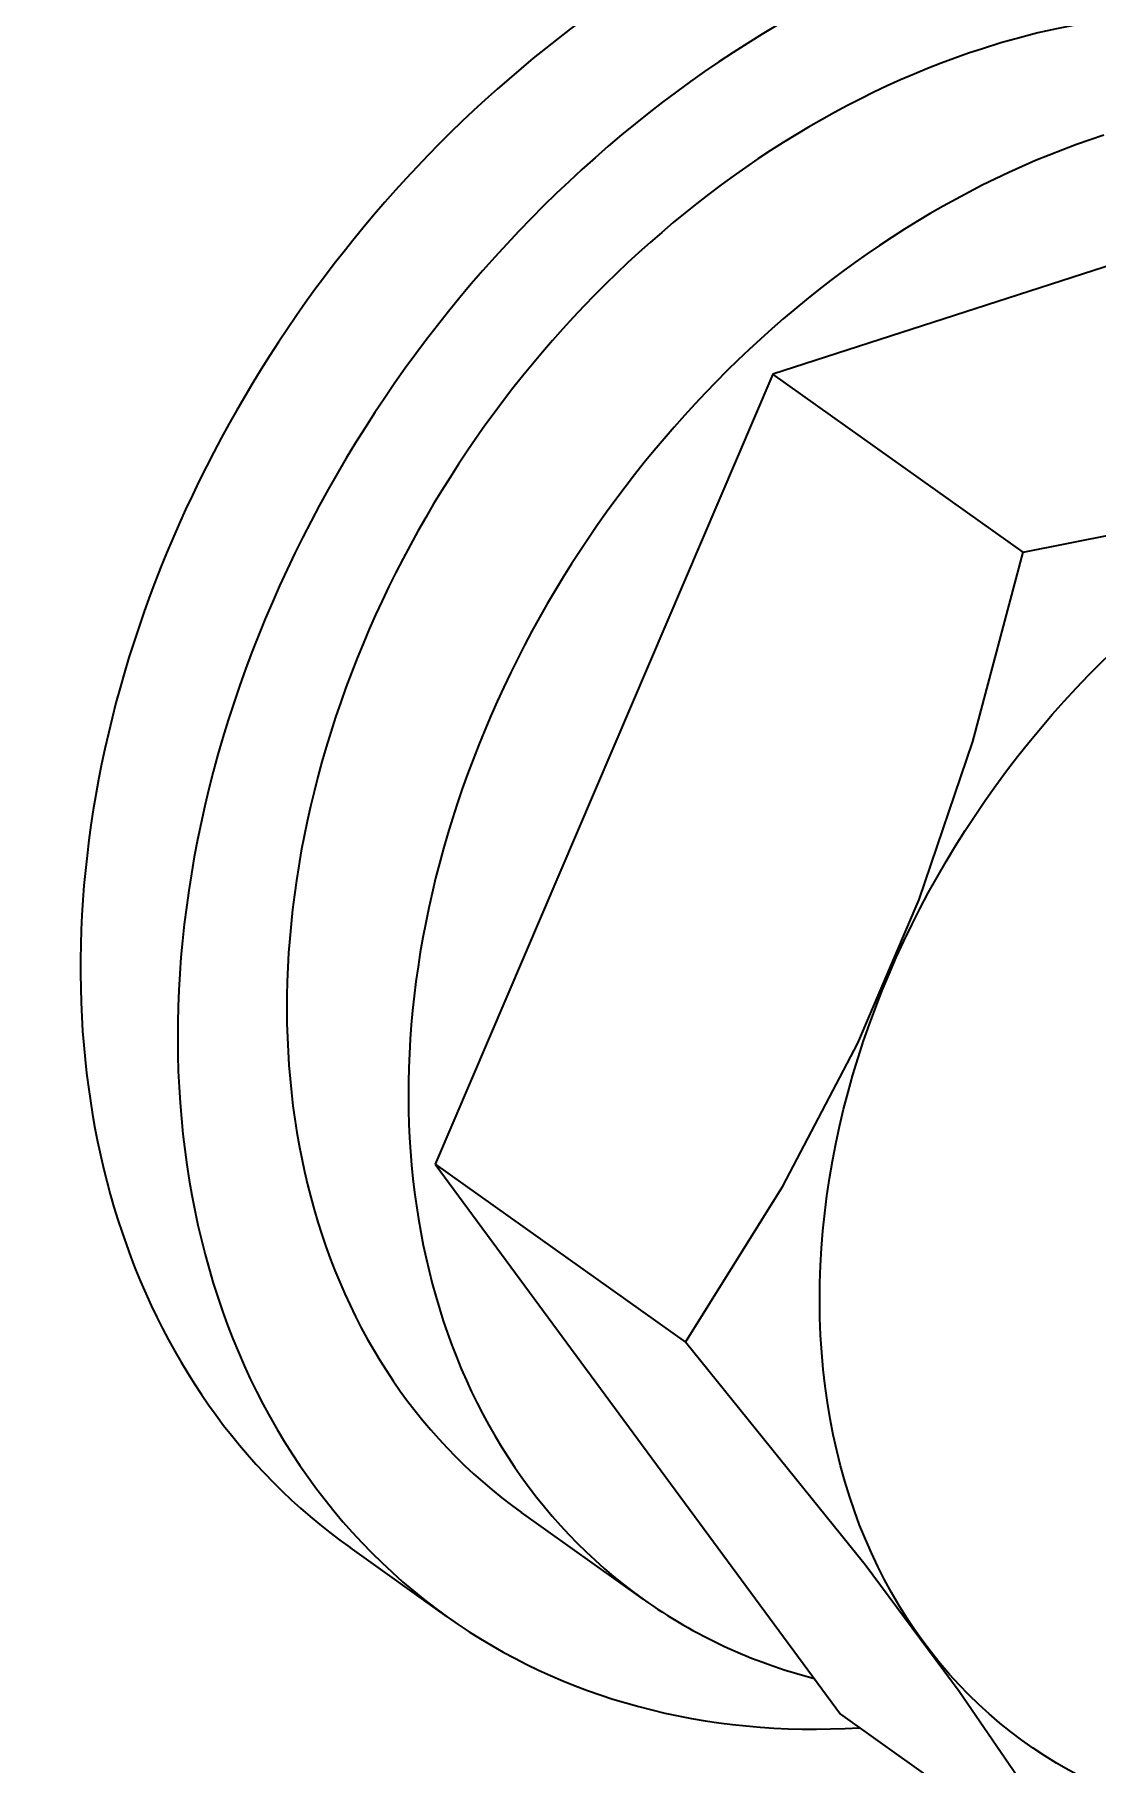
# Model space of a CAD drawing. Header units: millimetres. Extents: x 1333 to 129696, y -57210 to 105899.
# Drawn here: x 57165.435 to 57167.719, y 101237.662 to 101241.381 of the extents above; entities that cross this region are included whole.
import ezdxf

# ---------------------------------------------------------------- set-up
doc = ezdxf.new("R2010")
doc.units = ezdxf.units.MM
doc.header["$LTSCALE"] = 0.5

msp = doc.modelspace()

# ---------------------------------------------------------------- linework, layer by layer
at = {"color": 7, "lineweight": 35, "ltscale": 0.168066}
msp.add_line((57168.621, 101241.1677), (57167.0216, 101240.6515), dxfattribs=at)
at = {"color": 7, "lineweight": 35, "ltscale": 0.184701}
msp.add_line((57167.0216, 101240.6515), (57166.2959, 101238.9531), dxfattribs=at)
at = {"color": 7, "lineweight": 35, "ltscale": 0.06603}
for p, q in [((57167.5595, 101240.2686), (57167.0216, 101240.6515)), ((57167.167, 101237.77), (57167.7049, 101237.387))]:
    msp.add_line(p, q, dxfattribs=at)
at = {"color": 7, "lineweight": 35, "ltscale": 0.066025}
msp.add_line((57166.2959, 101238.9531), (57166.8337, 101238.5701), dxfattribs=at)
at = {"color": 7, "lineweight": 35, "ltscale": 0.146922}
msp.add_line((57166.2959, 101238.9531), (57167.167, 101237.77), dxfattribs=at)
at = {"color": 7, "lineweight": 35, "ltscale": 0.032068}
msp.add_line((57166.7426, 101238.0177), (57166.4814, 101238.2037), dxfattribs=at)
at = {"color": 7, "lineweight": 35, "ltscale": 0.025649}
msp.add_line((57166.3218, 101237.9796), (57166.1129, 101238.1284), dxfattribs=at)
at = {"color": 7, "lineweight": 35}
for points in [[(57167.5595, 101240.2686), (57168.0464, 101240.3651), (57168.4352, 101240.4726)], [(57166.8337, 101238.5701), (57167.0429, 101238.9053), (57167.2038, 101239.2129), (57167.3358, 101239.5221), (57167.4514, 101239.8613), (57167.5595, 101240.2686)], [(57167.7049, 101237.387), (57167.5651, 101237.6096), (57167.4217, 101237.8189), (57167.2195, 101238.0913), (57166.8337, 101238.5701)]]:
    msp.add_lwpolyline(points, dxfattribs=at)
for centre, major_axis, start_param, end_param in [((57167.3454, 101239.8594), (1.2325, 1.7311), 6.283109, 9.424702), ((57167.5544, 101239.7106), (1.2325, 1.7311), 0.80054, 3.141516), ((57167.5544, 101239.7106), (1.073, 1.507), 6.283109, 7.083725), ((57167.5544, 101239.7106), (1.073, 1.507), 0.80054, 3.141516), ((57167.8157, 101239.5246), (1.073, 1.507), 0.80054, 3.141516), ((57168.5079, 101239.0318), (0.9425, 1.3238), 3.942133, 10.225318), ((57167.8157, 101239.5246), (1.073, 1.507), 3.141516, 3.425994), ((57167.5544, 101239.7106), (1.2325, 1.7311), 3.141516, 3.696994)]:
    msp.add_ellipse(centre, major_axis=major_axis, ratio=0.767269, start_param=start_param, end_param=end_param, dxfattribs=at)

doc.saveas('drawing.dxf')
